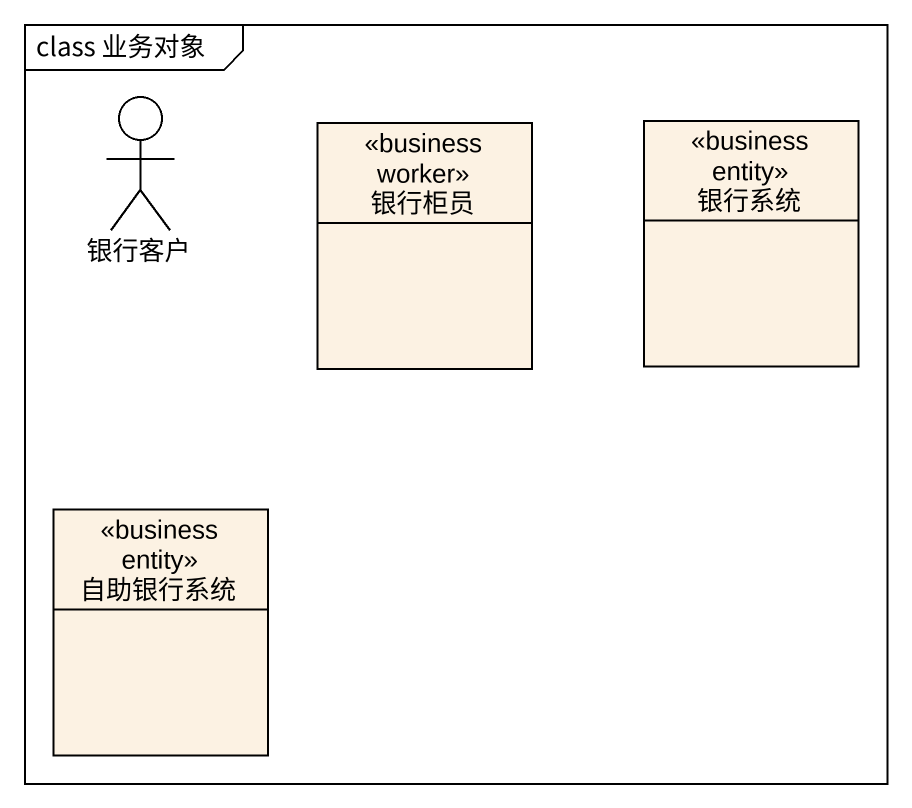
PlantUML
@startuml
mainframe class 业务对象
allowmixing
hide circle
hide empty members
actor 银行客户
class 银行柜员 <<business worker>>
class 银行系统 <<business entity>>
class 自助银行系统 <<business entity>>
@enduml
